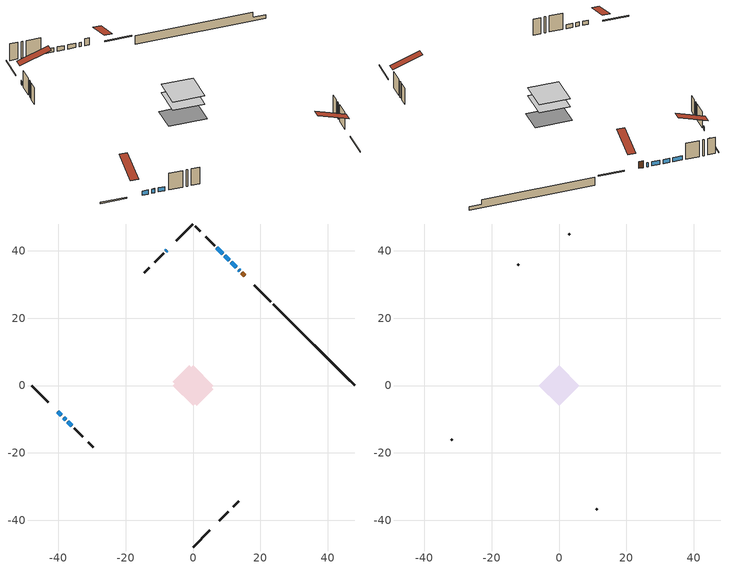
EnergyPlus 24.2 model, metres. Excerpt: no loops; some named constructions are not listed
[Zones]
conditioned space
 floor adiabatic (AdiabaticFloorConstruction): -5.94,0 0,5.94 5.94,0 0,-5.94 z3.66
 floor foundation (Slab1 construction): -6.04,1.08 -1.08,6.04 6.04,-1.08 1.08,-6.04 z-1.22
 wall outside (RimJoist1 construction): 0,-47.94 4.95,-42.99 / -47.94,0 -42.99,-4.95 / 0,47.94 -4.95,42.99 / 23.14,24.8 18.19,29.75 z1.22:1.53
 wall outside (AdiabaticWallConstruction 1): 15.36,32.58 14.5,33.44 z1.22:3.26
 wall outside (AdiabaticWallConstruction): 13.84,34.1 13.54,34.4 / -40.16,-7.79 -39.09,-8.85 / -7.79,40.16 -8.08,39.86 / 12.89,35.05 11.36,36.58 / 10.71,37.23 9.47,38.47 / -38.43,-9.51 -37.81,-10.13 / -37.16,-10.78 -35.96,-11.98 / 8.82,39.12 7.04,40.9 z1.22:2.44
 wall outside (Wall1 construction): 7.79,-40.15 10.4,-37.55 / -35.31,-12.63 -32.7,-15.24 / -8.74,39.2 -11.35,36.59 / 6.39,41.56 3.78,44.17 z1.22:6.1
 wall outside (Wall3 construction): 12.01,-35.93 13.52,-34.43 / -31.09,-16.85 -29.58,-18.36 / -12.96,34.98 -14.47,33.47 / 2.17,45.78 0.66,47.28 z1.22:6.1
 wall foundation (FoundationWall1 construction): 23.8,24.14,-1.22 23.8,24.14,1.22 45.53,2.41,1.22 45.53,2.41,-0.21 47.94,0,-0.21 47.94,0,-1.22
 window (WindowConstruction 4): 13.84,34.1 13.54,34.4 z1.22:2.44
 window (WindowConstruction 7): -40.15,-7.79 -39.09,-8.85 z1.22:2.44
 window (WindowConstruction 5): -7.79,40.15 -8.08,39.86 z1.22:2.44
 window (WindowConstruction): 12.89,35.05 11.37,36.58 z1.22:2.44
 window (WindowConstruction 1): 10.71,37.23 9.47,38.47 z1.22:2.44
 window (WindowConstruction 2): -38.43,-9.51 -37.82,-10.13 z1.22:2.44
 window (WindowConstruction 3): -37.16,-10.78 -35.96,-11.98 z1.22:2.44
 window (WindowConstruction 6): 8.82,39.12 7.04,40.9 z1.22:2.44
 door (Door): 15.36,32.58 14.5,33.44 z1.22:3.26
 ceiling adiabatic (AdiabaticFloorConstruction): 0,-5.94 5.94,0 0,5.94 -5.94,0 z3.66
attic - vented
 floor to conditioned space (Floor1 construction Reversed): -5.94,0 0,5.94 5.94,0 0,-5.94 z6.1
 wall outside (Wall2 construction): 11.05,-36.89 11.35,-36.59 / -32.04,-15.9 -31.74,-16.2 / -12.01,35.94 -12.3,35.64 / 3.12,44.82 2.82,45.12 z1.22:6.1
 roof outside (Roof1 construction): 7.13,-40.81,6.1 1.35,-35.03,8.83 -0.18,-36.55,8.83 5.61,-42.34,6.1; -40.81,-7.13,6.1 -35.03,-1.35,8.83 -36.55,0.18,8.83 -42.34,-5.61,6.1; -7.13,40.81,6.1 -1.35,35.03,8.83 0.18,36.55,8.83 -5.61,42.34,6.1; 16.01,31.93,6.1 10.23,26.14,8.83 11.75,24.62,8.83 17.54,30.4,6.1
[Material] Roughness=Rough; Thermal Absorptance=0.9
Name | Thickness {m} | Conductivity {W/m-K} | Density {kg/m3} | Specific Heat {J/kg-K} | Solar Absorptance | Visible Absorptance
ceiling loosefill ins | 0.254 | 0.0480833 | 16.02 | 1046.75 | 0.7 | 0.7
ceiling stud and cavity | 0.1397 | 0.115316 | 65.682 | 1177.47 | 0.7 | 0.7
gypsum board | 0.0127 | 0.160291 | 801 | 837.4 | 0.6 | 0.6
[Construction]
Floor1 construction: ceiling loosefill ins, ceiling stud and cavity, gypsum board
[Schedule:Day:Interval]
interior lighting schedule day 4: No, 01:00, 0.0763636, 04:00, 0.0636364, 05:00, 0.07, 06:00, 0.114545, 07:00, 0.190909, 08:00, 0.241818, 10:00, 0.260909, 11:00, 0.248182, 12:00, 0.235455, 13:00, 0.229091, 14:00, 0.222727, 15:00, 0.235455, 16:00, 0.260909, 17:00, 0.318182, 18:00, 0.413636, 19:00, 0.547273, 20:00, 0.674545, 21:00, 0.7, 22:00, 0.502727, 23:00, 0.254545, 24:00, 0.114545
interior lighting schedule day 5: No, 01:00, 0.0727273, 04:00, 0.0606061, 05:00, 0.0666667, 06:00, 0.109091, 07:00, 0.181818, 08:00, 0.230303, 10:00, 0.248485, 11:00, 0.236364, 12:00, 0.224242, 13:00, 0.218182, 14:00, 0.212121, 15:00, 0.224242, 16:00, 0.248485, 17:00, 0.30303, 18:00, 0.393939, 19:00, 0.521212, 20:00, 0.642424, 21:00, 0.666667, 22:00, 0.478788, 23:00, 0.242424, 24:00, 0.109091
interior lighting schedule day 6: No, 01:00, 0.0745455, 04:00, 0.0621212, 05:00, 0.0683333, 06:00, 0.111818, 07:00, 0.186364, 08:00, 0.236061, 10:00, 0.254697, 11:00, 0.242273, 12:00, 0.229848, 13:00, 0.223636, 14:00, 0.217424, 15:00, 0.229848, 16:00, 0.254697, 17:00, 0.310606, 18:00, 0.403788, 19:00, 0.534242, 20:00, 0.658485, 21:00, 0.683333, 22:00, 0.490758, 23:00, 0.248485, 24:00, 0.111818
interior lighting schedule day 7: No, 01:00, 0.08, 04:00, 0.0666667, 05:00, 0.0733333, 06:00, 0.12, 07:00, 0.2, 08:00, 0.253333, 10:00, 0.273333, 11:00, 0.26, 12:00, 0.246667, 13:00, 0.24, 14:00, 0.233333, 15:00, 0.246667, 16:00, 0.273333, 17:00, 0.333333, 18:00, 0.433333, 19:00, 0.573333, 20:00, 0.706667, 21:00, 0.733333, 22:00, 0.526667, 23:00, 0.266667, 24:00, 0.12
interior lighting schedule day 8: No, 01:00, 0.0890909, 04:00, 0.0742424, 05:00, 0.0816667, 06:00, 0.133636, 07:00, 0.222727, 08:00, 0.282121, 10:00, 0.304394, 11:00, 0.289545, 12:00, 0.274697, 13:00, 0.267273, 14:00, 0.259848, 15:00, 0.274697, 16:00, 0.304394, 17:00, 0.371212, 18:00, 0.482576, 19:00, 0.638485, 20:00, 0.78697, 21:00, 0.816667, 22:00, 0.586515, 23:00, 0.29697, 24:00, 0.133636
interior lighting schedule day 9: No, 01:00, 0.0972727, 04:00, 0.0810606, 05:00, 0.0891667, 06:00, 0.145909, 07:00, 0.243182, 08:00, 0.30803, 10:00, 0.332348, 11:00, 0.316136, 12:00, 0.299924, 13:00, 0.291818, 14:00, 0.283712, 15:00, 0.299924, 16:00, 0.332348, 17:00, 0.405303, 18:00, 0.526894, 19:00, 0.697121, 20:00, 0.859242, 21:00, 0.891667, 22:00, 0.640379, 23:00, 0.324242, 24:00, 0.145909
interior lighting schedule day 10: No, 01:00, 0.105455, 04:00, 0.0878788, 05:00, 0.0966667, 06:00, 0.158182, 07:00, 0.263636, 08:00, 0.333939, 10:00, 0.360303, 11:00, 0.342727, 12:00, 0.325152, 13:00, 0.316364, 14:00, 0.307576, 15:00, 0.325152, 16:00, 0.360303, 17:00, 0.439394, 18:00, 0.571212, 19:00, 0.755758, 20:00, 0.931515, 21:00, 0.966667, 22:00, 0.694242, 23:00, 0.351515, 24:00, 0.158182
interior lighting schedule day 11: No, 01:00, 0.109091, 04:00, 0.0909091, 05:00, 0.1, 06:00, 0.163636, 07:00, 0.272727, 08:00, 0.345455, 10:00, 0.372727, 11:00, 0.354545, 12:00, 0.336364, 13:00, 0.327273, 14:00, 0.318182, 15:00, 0.336364, 16:00, 0.372727, 17:00, 0.454545, 18:00, 0.590909, 19:00, 0.781818, 20:00, 0.963636, 21:00, 1, 22:00, 0.718182, 23:00, 0.363636, 24:00, 0.163636
occupants schedule day: No, 05:00, 0.426829, 06:00, 0.719512, 07:00, 1, 08:00, 0.670732, 09:00, 0.329268, 14:00, 0.170732, 15:00, 0.231707, 16:00, 0.329268, 17:00, 0.5, 18:00, 0.670732, 19:00, 0.829268, 21:00, 1, 22:00, 0.853659, 23:00, 0.646341, 24:00, 0.426829
occupants schedule default day; clothes dryer schedule default day; cooking range schedule default day; misc plug loads schedule default day; general water use schedule default day; clothes dryer exhaust 0 schedule default day; cooling season schedule day; cooling season schedule day 2; cooling season schedule default day; exterior lighting schedule default day; natural vent schedule default day: No, 24:00, 0
clothes dryer schedule day; clothes dryer exhaust 0 schedule day: No, 01:00, 0.123457, 02:00, 0.0740741, 03:00, 0.0493827, 04:00, 0.0246914, 05:00, 0.0493827, 06:00, 0.0740741, 07:00, 0.197531, 08:00, 0.395062, 09:00, 0.592593, 10:00, 0.839506, 11:00, 0.962963, 12:00, 1, 13:00, 0.91358, 14:00, 0.82716, 15:00, 0.716049, 16:00, 0.753086, 17:00, 0.679012, 18:00, 0.666667, 20:00, 0.62963, 21:00, 0.641975, 22:00, 0.666667, 23:00, 0.54321, 24:00, 0.296296
cooking range schedule day: No, 05:00, 0.0597015, 06:00, 0.11194, 07:00, 0.171642, 08:00, 0.291045, 11:00, 0.343284, 12:00, 0.402985, 13:00, 0.462687, 14:00, 0.343284, 15:00, 0.291045, 16:00, 0.402985, 17:00, 0.567164, 18:00, 1, 19:00, 0.850746, 20:00, 0.432836, 21:00, 0.291045, 22:00, 0.231343, 23:00, 0.171642, 24:00, 0.11194
misc plug loads schedule day: No, 06:00, 0.705882, 07:00, 0.745098, 08:00, 0.803922, 15:00, 0.823529, 16:00, 0.862745, 17:00, 0.921569, 18:00, 0.980392, 19:00, 1, 20:00, 0.980392, 21:00, 0.941176, 22:00, 0.862745, 23:00, 0.784314, 24:00, 0.72549
general water use schedule day: No, 01:00, 0.315068, 03:00, 0.287671, 04:00, 0.342466, 05:00, 0.369863, 06:00, 0.520548, 07:00, 0.60274, 08:00, 0.534247, 10:00, 0.506849, 11:00, 0.465753, 14:00, 0.479452, 15:00, 0.534247, 16:00, 0.589041, 17:00, 0.69863, 18:00, 0.876712, 19:00, 0.890411, 20:00, 0.986301, 21:00, 1, 22:00, 0.863014, 23:00, 0.616438, 24:00, 0.465753
cooling season schedule day 1: No, 24:00, 1
exterior lighting schedule day: No, 01:00, 0.566667, 03:00, 0.524167, 05:00, 0.495833, 06:00, 0.5525, 07:00, 0.623333, 08:00, 0.580833, 09:00, 0.439167, 10:00, 0.354167, 12:00, 0.34, 13:00, 0.354167, 14:00, 0.396667, 15:00, 0.425, 16:00, 0.495833, 17:00, 0.623333, 18:00, 0.793333, 19:00, 0.906667, 20:00, 0.963333, 21:00, 0.991667, 22:00, 0.920833, 23:00, 0.793333, 24:00, 0.665833
exterior lighting schedule day 1: No, 01:00, 0.528571, 03:00, 0.488929, 05:00, 0.4625, 06:00, 0.515357, 07:00, 0.581429, 08:00, 0.541786, 09:00, 0.409643, 10:00, 0.330357, 12:00, 0.317143, 13:00, 0.330357, 14:00, 0.37, 15:00, 0.396429, 16:00, 0.4625, 17:00, 0.581429, 18:00, 0.74, 19:00, 0.845714, 20:00, 0.898571, 21:00, 0.925, 22:00, 0.858929, 23:00, 0.74, 24:00, 0.621071
exterior lighting schedule day 10: No, 01:00, 0.552381, 03:00, 0.510952, 05:00, 0.483333, 06:00, 0.538571, 07:00, 0.607619, 08:00, 0.56619, 09:00, 0.428095, 10:00, 0.345238, 12:00, 0.331429, 13:00, 0.345238, 14:00, 0.386667, 15:00, 0.414286, 16:00, 0.483333, 17:00, 0.607619, 18:00, 0.773333, 19:00, 0.88381, 20:00, 0.939048, 21:00, 0.966667, 22:00, 0.897619, 23:00, 0.773333, 24:00, 0.649048
exterior lighting schedule day 11: No, 01:00, 0.571429, 03:00, 0.528571, 05:00, 0.5, 06:00, 0.557143, 07:00, 0.628571, 08:00, 0.585714, 09:00, 0.442857, 10:00, 0.357143, 12:00, 0.342857, 13:00, 0.357143, 14:00, 0.4, 15:00, 0.428571, 16:00, 0.5, 17:00, 0.628571, 18:00, 0.8, 19:00, 0.914286, 20:00, 0.971429, 21:00, 1, 22:00, 0.928571, 23:00, 0.8, 24:00, 0.671429
exterior lighting schedule day 2: No, 01:00, 0.485714, 03:00, 0.449286, 05:00, 0.425, 06:00, 0.473571, 07:00, 0.534286, 08:00, 0.497857, 09:00, 0.376429, 10:00, 0.303571, 12:00, 0.291429, 13:00, 0.303571, 14:00, 0.34, 15:00, 0.364286, 16:00, 0.425, 17:00, 0.534286, 18:00, 0.68, 19:00, 0.777143, 20:00, 0.825714, 21:00, 0.85, 22:00, 0.789286, 23:00, 0.68, 24:00, 0.570714
exterior lighting schedule day 3: No, 01:00, 0.442857, 03:00, 0.409643, 05:00, 0.3875, 06:00, 0.431786, 07:00, 0.487143, 08:00, 0.453929, 09:00, 0.343214, 10:00, 0.276786, 12:00, 0.265714, 13:00, 0.276786, 14:00, 0.31, 15:00, 0.332143, 16:00, 0.3875, 17:00, 0.487143, 18:00, 0.62, 19:00, 0.708571, 20:00, 0.752857, 21:00, 0.775, 22:00, 0.719643, 23:00, 0.62, 24:00, 0.520357
exterior lighting schedule day 4: No, 01:00, 0.4, 03:00, 0.37, 05:00, 0.35, 06:00, 0.39, 07:00, 0.44, 08:00, 0.41, 09:00, 0.31, 10:00, 0.25, 12:00, 0.24, 13:00, 0.25, 14:00, 0.28, 15:00, 0.3, 16:00, 0.35, 17:00, 0.44, 18:00, 0.56, 19:00, 0.64, 20:00, 0.68, 21:00, 0.7, 22:00, 0.65, 23:00, 0.56, 24:00, 0.47
exterior lighting schedule day 5: No, 01:00, 0.380952, 03:00, 0.352381, 05:00, 0.333333, 06:00, 0.371429, 07:00, 0.419048, 08:00, 0.390476, 09:00, 0.295238, 10:00, 0.238095, 12:00, 0.228571, 13:00, 0.238095, 14:00, 0.266667, 15:00, 0.285714, 16:00, 0.333333, 17:00, 0.419048, 18:00, 0.533333, 19:00, 0.609524, 20:00, 0.647619, 21:00, 0.666667, 22:00, 0.619048, 23:00, 0.533333, 24:00, 0.447619
exterior lighting schedule day 6: No, 01:00, 0.390476, 03:00, 0.36119, 05:00, 0.341667, 06:00, 0.380714, 07:00, 0.429524, 08:00, 0.400238, 09:00, 0.302619, 10:00, 0.244048, 12:00, 0.234286, 13:00, 0.244048, 14:00, 0.273333, 15:00, 0.292857, 16:00, 0.341667, 17:00, 0.429524, 18:00, 0.546667, 19:00, 0.624762, 20:00, 0.66381, 21:00, 0.683333, 22:00, 0.634524, 23:00, 0.546667, 24:00, 0.45881
exterior lighting schedule day 7: No, 01:00, 0.419048, 03:00, 0.387619, 05:00, 0.366667, 06:00, 0.408571, 07:00, 0.460952, 08:00, 0.429524, 09:00, 0.324762, 10:00, 0.261905, 12:00, 0.251429, 13:00, 0.261905, 14:00, 0.293333, 15:00, 0.314286, 16:00, 0.366667, 17:00, 0.460952, 18:00, 0.586667, 19:00, 0.670476, 20:00, 0.712381, 21:00, 0.733333, 22:00, 0.680952, 23:00, 0.586667, 24:00, 0.492381
exterior lighting schedule day 8: No, 01:00, 0.466667, 03:00, 0.431667, 05:00, 0.408333, 06:00, 0.455, 07:00, 0.513333, 08:00, 0.478333, 09:00, 0.361667, 10:00, 0.291667, 12:00, 0.28, 13:00, 0.291667, 14:00, 0.326667, 15:00, 0.35, 16:00, 0.408333, 17:00, 0.513333, 18:00, 0.653333, 19:00, 0.746667, 20:00, 0.793333, 21:00, 0.816667, 22:00, 0.758333, 23:00, 0.653333, 24:00, 0.548333
exterior lighting schedule day 9: No, 01:00, 0.509524, 03:00, 0.47131, 05:00, 0.445833, 06:00, 0.496786, 07:00, 0.560476, 08:00, 0.522262, 09:00, 0.394881, 10:00, 0.318452, 12:00, 0.305714, 13:00, 0.318452, 14:00, 0.356667, 15:00, 0.382143, 16:00, 0.445833, 17:00, 0.560476, 18:00, 0.713333, 19:00, 0.815238, 20:00, 0.86619, 21:00, 0.891667, 22:00, 0.827976, 23:00, 0.713333, 24:00, 0.59869
[Schedule:Week:Daily]
clothes dryer exhaust 0 schedule Week Rule - Jan1-Dec31: clothes dryer exhaust 0 schedule day, clothes dryer exhaust 0 schedule day, clothes dryer exhaust 0 schedule day, clothes dryer exhaust 0 schedule day, clothes dryer exhaust 0 schedule day, clothes dryer exhaust 0 schedule day, clothes dryer exhaust 0 schedule day, clothes dryer exhaust 0 schedule default day, clothes dryer exhaust 0 schedule default day, clothes dryer exhaust 0 schedule default day, clothes dryer exhaust 0 schedule default day, clothes dryer exhaust 0 schedule default day
cooling season schedule Week Rule - Jan1-May26: cooling season schedule day, cooling season schedule day, cooling season schedule day, cooling season schedule day, cooling season schedule day, cooling season schedule day, cooling season schedule day, cooling season schedule default day, cooling season schedule default day, cooling season schedule default day, cooling season schedule default day, cooling season schedule default day
cooling season schedule Week Rule - May27-Jun2: cooling season schedule day, cooling season schedule day, cooling season schedule day, cooling season schedule day, cooling season schedule day, cooling season schedule day 1, cooling season schedule day 1, cooling season schedule default day, cooling season schedule default day, cooling season schedule default day, cooling season schedule default day, cooling season schedule default day
cooling season schedule Week Rule - Jun3-Aug25: cooling season schedule day 1, cooling season schedule day 1, cooling season schedule day 1, cooling season schedule day 1, cooling season schedule day 1, cooling season schedule day 1, cooling season schedule day 1, cooling season schedule default day, cooling season schedule default day, cooling season schedule default day, cooling season schedule default day, cooling season schedule default day
cooling season schedule Week Rule - Aug26-Sep1: cooling season schedule day 1, cooling season schedule day 1, cooling season schedule day 1, cooling season schedule day 1, cooling season schedule day 1, cooling season schedule day 1, cooling season schedule day 2, cooling season schedule default day, cooling season schedule default day, cooling season schedule default day, cooling season schedule default day, cooling season schedule default day
cooling season schedule Week Rule - Sep2-Dec31: cooling season schedule day 2, cooling season schedule day 2, cooling season schedule day 2, cooling season schedule day 2, cooling season schedule day 2, cooling season schedule day 2, cooling season schedule day 2, cooling season schedule default day, cooling season schedule default day, cooling season schedule default day, cooling season schedule default day, cooling season schedule default day
natural vent schedule Week Rule - Jan1-Dec31: natural vent schedule default day, natural vent schedule default day, natural vent schedule default day, natural vent schedule default day, natural vent schedule default day, natural vent schedule default day, natural vent schedule default day, natural vent schedule default day, natural vent schedule default day, natural vent schedule default day, natural vent schedule default day, natural vent schedule default day
[Schedule:Year]
cooling season schedule: cooling season schedule Week Rule - Jan1-May26, 1, 1, 5, 26, cooling season schedule Week Rule - May27-Jun2, 5, 27, 6, 2, cooling season schedule Week Rule - Jun3-Aug25, 6, 3, 8, 25, cooling season schedule Week Rule - Aug26-Sep1, 8, 26, 9, 1, cooling season schedule Week Rule - Sep2-Dec31, 9, 2, 12, 31
natural vent schedule: natural vent schedule Week Rule - Jan1-Dec31, 1, 1, 12, 31
